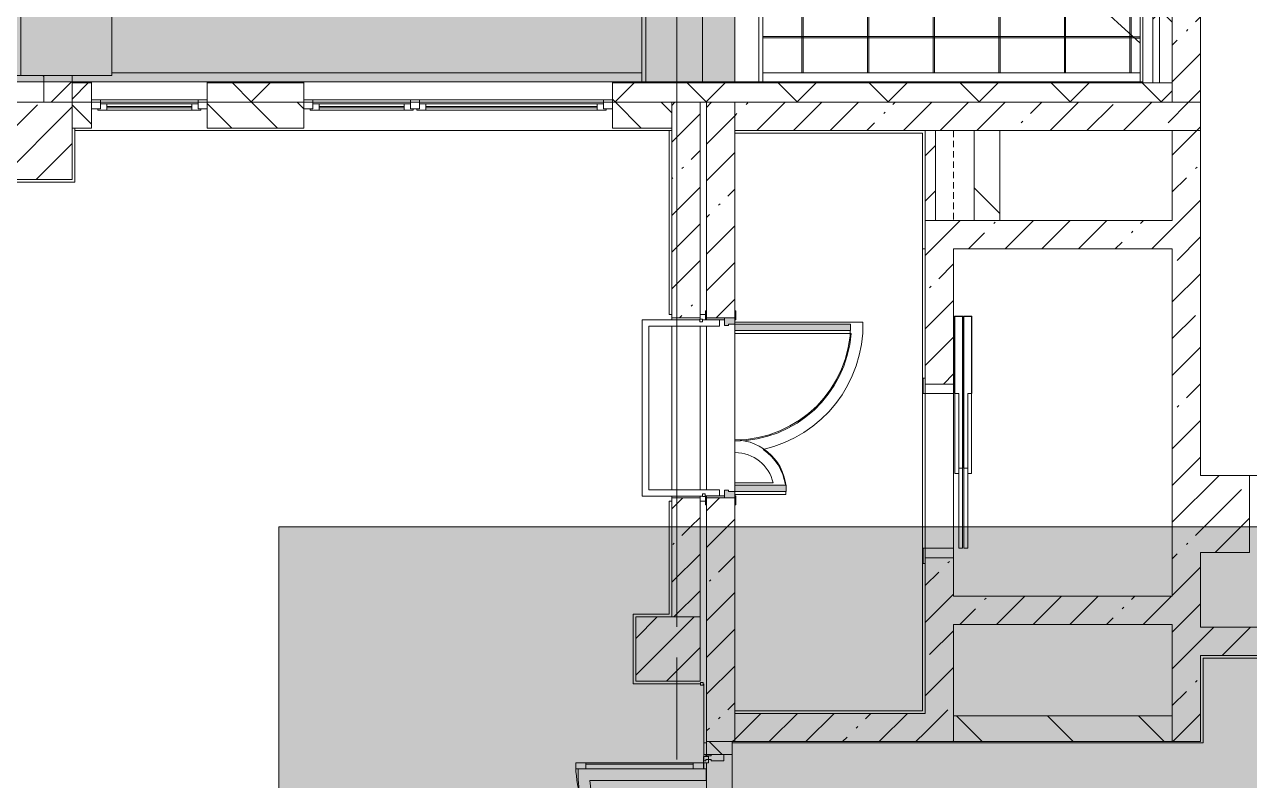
# Model space of a CAD drawing. Header units: millimetres. Extents: x 63482 to 319368, y -8553 to 29000.
# Drawn here: x 168029 to 177549, y 9928 to 15805 of the extents above; entities that cross this region are included whole.
import ezdxf

# ---------------------------------------------------------------- set-up
doc = ezdxf.new("R2010")
doc.units = ezdxf.units.MM
doc.linetypes.add('200_ШТРИХ__ш1_п0_6_', pattern=[80, 50, -30])
doc.linetypes.add('Осевая', pattern=[1587.5, 317.5, -238.125, 793.75, -238.125])
for name, color, linetype, lineweight in [('A-DETL', 7, 'Continuous', 5), ('A-DETL-MBND', 7, '200_ШТРИХ__ш1_п0_6_', 9), ('A-GENM-3', 7, 'Continuous', 5), ('A-GLAZ-2', 7, 'Continuous', 5), ('A-ROOF', 7, 'Continuous', 5), ('A-ROOF-PATT', 7, 'Continuous', 5), ('A-WALL', 7, 'Continuous', 9), ('A-WALL-4', 7, 'Continuous', 5), ('I-WALL-2', 7, 'Continuous', 5), ('S-COLS', 7, 'Continuous', 5), ('Оси', 7, 'Continuous', 9), ('Оси-2', 7, 'Осевая', 9)]:
    doc.layers.add(name, color=color, linetype=linetype, lineweight=lineweight)
doc.layers.add('A-DETL-GENF-2', color=7, linetype='Continuous', lineweight=9, true_color=0xd4d4d4, transparency=0.4)
doc.layers.add('A-DETL-GENF-3', color=7, linetype='Continuous', lineweight=9, true_color=0x4994b4, transparency=0.4)
for name, color, linetype, lineweight, true_color in [('A-DETL-GENF-5', 7, 'Continuous', 5, 0x6f9cb0), ('A-DETL-GENF-6', 7, 'Continuous', 5, 0xe2e2e2), ('A-DOOR-3', 7, 'Continuous', 5, 0xaaaaaa), ('A-DOOR-4', 7, 'Continuous', 5, 0xe2e2e2), ('A-DOOR-5', 7, 'Continuous', 5, 0x6f9cb0), ('A-DOOR-FRAM-2', 7, 'Continuous', 5, 0xe2e2e2), ('A-DOOR-FRAM-3', 7, 'Continuous', 5, 0xaaaaaa), ('A-FLOR-1', 7, 'Continuous', 5, 0xc3c3c3), ('A-FLOR-2', 7, 'Continuous', 5, 0xaaaaaa), ('A-FLOR-3', 7, 'Continuous', 5, 0x6f9cb0), ('A-GENM-4', 7, 'Continuous', 5, 0x7f7f7f), ('A-GLAZ-CWMG-4', 7, 'Continuous', 5, 0x2b586c), ('A-WALL-5', 7, 'Continuous', 5, 0x2b586c), ('A-WALL-6', 7, 'Continuous', 9, 0x2b586c), ('A-WALL-7', 7, 'Continuous', 5, 0x7f7f7f), ('I-WALL-3', 7, 'Continuous', 5, 0x2b586c), ('I-WALL-5', 7, 'Continuous', 5, 0x7f7f7f), ('S-COLS-1', 7, 'Continuous', 5, 0x2b586c)]:
    doc.layers.add(name, color=color, linetype=linetype, lineweight=lineweight, true_color=true_color)
pattern_1 = [(45, (134788.6, 0), (-353.5534, 353.5534), []), (135, (134788.6, 0), (-353.5534, -353.5534), [])]
pattern_2 = [(45, (134788.6, 0), (-285.123, 285.123), []), (45, (135073.7, 0), (-285.123, 285.123), [504.031, -100.806, 16.764, -84.042])]
pattern_3 = [(135, (134788.6, 0), (-353.5534, -353.5534), [])]

# ---------------------------------------------------------------- blocks, each defined once
blk = doc.blocks.new('BSC_Колонна _Прямоугольная - 600х600-V87-Общий план 3 этажа с размещением фрагментов 3_1-3_8')
at = {"layer": 'S-COLS'}
h = blk.add_hatch(dxfattribs=at)
h.set_pattern_fill('FP_72', color=256, style=0, pattern_type=2)
h.set_pattern_definition([(45, (-33310, -14900), (-285.123, 285.123), []), (45, (-33024.88, -14900), (-285.123, 285.123), [504.031, -100.806, 16.764, -84.042])])
h.paths.add_polyline_path([(-300, -300), (300, -300), (300, 300), (-300, 300), (-300, 212.7)])
for p, q in [((300, 300), (-300, 300)), ((-300, 300), (-300, -300)), ((300, -300), (300, 300)), ((-300, -300), (300, -300))]:
    blk.add_line(p, q, dxfattribs=at)
blk = doc.blocks.new('110_Дверь_СКБ_2Ст - Д-2 1450x2100h_Лестничная клетка EIS60-31576737-Общий план 3 этажа с размещением фрагментов 3_1-3_8')
at = {"layer": 'A-DOOR-4'}
for points in [[(-587.5, 898.4), (-587.5, 1010), (-637.5, 1010), (-637.5, 110), (-587.5, 110)], [(662.5, 510), (612.5, 510), (612.5, 110), (662.5, 110)], [(712.5, 30), (697.5, 30), (697.5, -110), (712.5, -110), (712.5, -101.6)]]:
    blk.add_hatch(color=256, dxfattribs=at).paths.add_polyline_path(points)
h = blk.add_hatch(color=256, dxfattribs=at)
h.paths.add_polyline_path([(712.5, 30), (712.5, 110), (662.5, 110), (662.5, 60), (652.5, 60), (652.5, 30), (682.9, 30)])
h.paths.add_polyline_path([(-627.5, 30), (-627.5, 60), (-637.5, 60), (-637.5, 110), (-687.5, 110), (-687.5, 30)])
at = {"layer": 'A-DOOR-FRAM-2'}
for points in [[(-672.5, 110), (-672.5, 118), (-742.5, 118), (-742.5, 110)], [(767.5, 110), (767.5, 118), (697.5, 118), (697.5, 110)], [(-672.5, 30), (-687.5, 30), (-687.5, -110), (-672.5, -110), (-672.5, -101.6)], [(-672.5, -110), (-742.5, -110), (-742.5, -118), (-672.5, -118)], [(767.5, -118), (767.5, -110), (697.5, -110), (697.5, -118)]]:
    blk.add_hatch(color=256, dxfattribs=at).paths.add_polyline_path(points)
at = {"layer": 'A-DOOR-3'}
for p, q in [((-637.5, 1010), (-637.5, 110)), ((-587.5, 1010), (-637.5, 1010)), ((-587.5, 110), (-587.5, 1010)), ((662.5, 510), (612.5, 510)), ((612.5, 510), (612.5, 110)), ((662.5, 110), (662.5, 510)), ((-637.5, 110), (-587.5, 110)), ((612.5, 110), (662.5, 110))]:
    blk.add_line(p, q, dxfattribs=at)
for centre, radius, start, end in [((-637.5, 110), 900, 0, 90), ((662.5, 110), 400, 90, 180)]:
    blk.add_arc(centre, radius, start, end, dxfattribs=at)
at = {"layer": 'A-DOOR-FRAM-3'}
for p, q in [((-672.5, 118), (-742.5, 118)), ((-742.5, 118), (-742.5, 110)), ((-742.5, 110), (-672.5, 110)), ((-637.5, 110), (-687.5, 110)), ((-687.5, 110), (-687.5, 30)), ((-672.5, 110), (-672.5, 118)), ((-637.5, 60), (-637.5, 110)), ((662.5, 110), (662.5, 60)), ((712.5, 110), (662.5, 110)), ((767.5, 118), (697.5, 118)), ((697.5, 118), (697.5, 110)), ((697.5, 110), (767.5, 110)), ((712.5, 30), (712.5, 110)), ((767.5, 110), (767.5, 118)), ((-687.5, 30), (-627.5, 30)), ((-672.5, 30), (-687.5, 30)), ((-687.5, 30), (-687.5, -110)), ((-672.5, -110), (-672.5, 30)), ((-627.5, 60), (-637.5, 60)), ((-627.5, 30), (-627.5, 60)), ((662.5, 60), (652.5, 60)), ((652.5, 60), (652.5, 30)), ((652.5, 30), (712.5, 30)), ((712.5, 30), (697.5, 30)), ((697.5, 30), (697.5, -110)), ((712.5, -110), (712.5, 30)), ((-672.5, -110), (-742.5, -110)), ((-742.5, -110), (-742.5, -118)), ((-742.5, -118), (-672.5, -118)), ((-687.5, -110), (-672.5, -110)), ((-672.5, -118), (-672.5, -110)), ((697.5, -110), (712.5, -110)), ((767.5, -110), (697.5, -110)), ((697.5, -110), (697.5, -118)), ((697.5, -118), (767.5, -118)), ((767.5, -118), (767.5, -110))]:
    blk.add_line(p, q, dxfattribs=at)
blk = doc.blocks.new('Gfhfgtnyfz rhsirf 1 - Gfhfgtnyfz rhsirf 3-21026214-Общий план 3 этажа с размещением фрагментов 3_1-3_8')
at = {"layer": 'A-GENM-3'}
for p, q in [((38780, 23120.1), (38966.2, 23120.1)), ((38966.2, 23120.1), (38997.7, 23120.1)), ((38966.2, 15358), (38966.2, 23120.1)), ((38997.7, 23120.1), (38998.7, 23120.1)), ((38998.7, 15358), (38998.7, 23120.1))]:
    blk.add_line(p, q, dxfattribs=at)
at = {"layer": 'A-GENM-4'}
for p, q in [((38057.1, 23120.1), (38057.1, 15358)), ((38057.1, 23120.1), (38058.1, 23120.1)), ((38058.1, 23120.1), (38089.6, 23120.1)), ((38089.6, 23120.1), (38527.8, 23120.1)), ((38089.6, 23120.1), (38089.6, 15358)), ((38527.8, 23120.1), (38780, 23120.1)), ((38527.8, 15358), (38527.8, 23120.1))]:
    blk.add_line(p, q, dxfattribs=at)
blk = doc.blocks.new('парапет6 - парапет-21094616-Общий план 3 этажа с размещением фрагментов 3_1-3_8')
at = {"layer": 'A-GENM-4'}
for p, q in [((33173.1, 23147.3), (33173.1, 15407.3)), ((33173.1, 23147.3), (33174.1, 23147.3)), ((33174.1, 23147.3), (33211.1, 23147.3)), ((33211.1, 23147.3), (33919.6, 23147.3)), ((33211.1, 23147.3), (33211.1, 15407.3)), ((33919.6, 15407.3), (33919.6, 23147.3)), ((33174.1, 15407.3), (33173.1, 15407.3)), ((33211.1, 15407.3), (33174.1, 15407.3)), ((33919.6, 15407.3), (33211.1, 15407.3))]:
    blk.add_line(p, q, dxfattribs=at)
blk = doc.blocks.new('120_Окно_СКБ_1Ст - 120_Окно_СКБ_1Ст 900х2500_h_-V82-Общий план 3 этажа с размещением фрагментов 3_1-3_8')
at = {"layer": 'A-GLAZ-2'}
for p, q in [((-450, -127), (-450, -57)), ((-450, -57), (-380, -57)), ((450, -57), (-450, -57)), ((-380, -57), (-380, -127)), ((380, -87), (-380, -87)), ((-380, -87), (-380, -127)), ((-330, -137), (-330, -87)), ((330, -137), (330, -87)), ((380, -127), (380, -57)), ((380, -57), (450, -57)), ((380, -127), (380, -87)), ((450, -57), (450, -127)), ((-380, -127), (-450, -127)), ((-450, -127), (-400, -127)), ((-380, -127), (-400, -127)), ((-400, -127), (-400, -137)), ((-400, -137), (400, -137)), ((400, -137), (-400, -137)), ((-330, -107), (330, -107)), ((330, -117), (-330, -117)), ((450, -127), (380, -127)), ((400, -127), (380, -127)), ((400, -127), (450, -127)), ((400, -137), (400, -127))]:
    blk.add_line(p, q, dxfattribs=at)
blk = doc.blocks.new('120_Окно_СКБ_2Ст - 120_Окно_СКБ_2Ст 2400х2500 _мал створка слева_-22817474-Общий план 3 этажа с размещением фрагментов 3_1-3_8')
at = {"layer": 'A-GLAZ-2'}
for p, q in [((-1130, 127), (-1200, 127)), ((-1200, 127), (-1200, 57)), ((-1200, 127), (-1150, 127)), ((-1150, 127), (-1150, 137)), ((-1150, 137), (320, 137)), ((320, 137), (-1150, 137)), ((-1130, 127), (-1150, 127)), ((-1130, 57), (-1130, 127)), ((-1130, 87), (-1130, 127)), ((-1080, 137), (-1080, 87)), ((250, 117), (-1080, 117)), ((-1080, 107), (250, 107)), ((250, 137), (250, 87)), ((370, 127), (300, 127)), ((300, 127), (300, 57)), ((300, 127), (300, 87)), ((320, 127), (300, 127)), ((320, 137), (320, 127)), ((320, 127), (350, 127)), ((350, 127), (350, 137)), ((350, 137), (1150, 137)), ((1150, 137), (350, 137)), ((370, 127), (350, 127)), ((370, 57), (370, 127)), ((370, 87), (370, 127)), ((420, 137), (420, 87)), ((1080, 117), (420, 117)), ((420, 107), (1080, 107)), ((1080, 137), (1080, 87)), ((1200, 127), (1130, 127)), ((1130, 127), (1130, 57)), ((1130, 127), (1130, 87)), ((1150, 127), (1130, 127)), ((1150, 137), (1150, 127)), ((1150, 127), (1200, 127)), ((1200, 57), (1200, 127)), ((-1200, 57), (-1130, 57)), ((1200, 57), (-1200, 57)), ((300, 87), (-1130, 87)), ((300, 57), (370, 57)), ((1130, 87), (370, 87)), ((1130, 57), (1200, 57))]:
    blk.add_line(p, q, dxfattribs=at)
blk = doc.blocks.new('BSC_Колонна _Прямоугольная - 500х500-V160-Общий план 3 этажа с размещением фрагментов 3_1-3_8')
at = {"layer": 'S-COLS'}
h = blk.add_hatch(dxfattribs=at)
h.set_pattern_fill('FP_119', color=256, style=0, pattern_type=2)
h.set_pattern_definition([(45, (-38240, -10950), (-285.123, 285.123), []), (45, (-37954.88, -10950), (-285.123, 285.123), [504.031, -100.806, 16.764, -84.042])])
h.paths.add_polyline_path([(-250, -250), (250, -250), (250, 250), (-250, 250)])
at = {"layer": 'S-COLS-1'}
for p, q in [((250, 250), (-250, 250)), ((-250, 250), (-250, -250)), ((250, -250), (250, 250)), ((-250, -250), (250, -250))]:
    blk.add_line(p, q, dxfattribs=at)
blk = doc.blocks.new('DOR_Дверь лифта - 1350х2050h-V171-Общий план 3 этажа с размещением фрагментов 3_1-3_8')
at = {"layer": 'A-DOOR-3'}
for p, q in [((600, 110), (-435, 110)), ((720, 125), (600, 125)), ((600, 125), (600, 110)), ((600, -110), (600, 110)), ((675, 110), (600, 110)), ((600, 110), (720, 110)), ((675, -110), (675, 110)), ((720, 110), (720, 125)), ((-435, -110), (600, -110)), ((20, -150), (-435, -150)), ((-435, -180), (20, -180)), ((20, -190), (-435, -190)), ((-20, -120), (-20, -150)), ((600, -120), (-20, -120)), ((-20, -150), (600, -150)), ((20, -180), (20, -150)), ((20, -220), (20, -190)), ((600, -110), (675, -110)), ((600, -150), (600, -120)), ((-435, -220), (20, -220)), ((-20, -220), (-20, -250)), ((600, -220), (-20, -220)), ((-20, -250), (600, -250)), ((600, -250), (600, -220))]:
    blk.add_line(p, q, dxfattribs=at)
at = {"layer": 'A-DOOR-5'}
for p, q in [((-600, 125), (-720, 125)), ((-720, 125), (-720, 110)), ((-720, 110), (-600, 110)), ((-675, 110), (-675, -110)), ((-600, 110), (-675, 110)), ((-600, 110), (-600, 125)), ((-435, 110), (-600, 110)), ((-600, 110), (-600, -110)), ((-675, -110), (-600, -110)), ((-600, -110), (-435, -110)), ((-600, -150), (-600, -180)), ((-435, -150), (-600, -150)), ((-600, -180), (-435, -180)), ((-600, -190), (-600, -220)), ((-435, -190), (-600, -190)), ((-600, -220), (-435, -220))]:
    blk.add_line(p, q, dxfattribs=at)
at = {"layer": 'A-DOOR-FRAM-3'}
for p, q in [((1200, -180), (20, -180)), ((20, -180), (20, -183)), ((20, -183), (1203, -183)), ((1203, -187), (20, -187)), ((20, -187), (20, -190)), ((20, -190), (1200, -190)), ((600, -117), (600, -120)), ((1203, -117), (600, -117)), ((600, -120), (1200, -120)), ((1200, -120), (1200, -180)), ((1200, -190), (1200, -250)), ((1203, -183), (1203, -117)), ((1203, -253), (1203, -187)), ((600, -250), (600, -253)), ((1200, -250), (600, -250)), ((600, -253), (1203, -253))]:
    blk.add_line(p, q, dxfattribs=at)
blk = doc.blocks.new('Дверь_Витражная_остекление_ - ДВН_ДАО_Главный вход_1800 в свету 5-32258809-Общий план 3 этажа с размещением фрагментов 3_1-3_8')
at = {"layer": 'A-DETL-GENF-6'}
for points in [[(-947.5, -56), (-947.5, -20), (-992.5, -20), (-992.5, -1012.5), (-947.5, -1012.5), (-947.5, -487.6)], [(1042.5, -1012.5), (1042.5, -20), (997.5, -20), (997.5, -1012.5)]]:
    blk.add_hatch(color=256, dxfattribs=at).paths.add_polyline_path(points)
at = {"layer": 'A-DETL-GENF-5'}
for p, q in [((-947.5, -20), (-992.5, -20)), ((-992.5, -1012.5), (-992.5, -20)), ((-947.5, -20), (-992.5, -20)), ((-992.5, -20), (-992.5, -1012.5)), ((-947.5, -1012.5), (-947.5, -20)), ((-947.5, -1012.5), (-947.5, -20)), ((997.5, -1012.5), (997.5, -20)), ((997.5, -20), (997.5, -1012.5)), ((1042.5, -1012.5), (1042.5, -20)), ((1042.5, -1012.5), (1042.5, -20)), ((-992.5, -100), (-947.5, -100)), ((-982.5, -932.5), (-982.5, -100)), ((988.5, -932.5), (988.5, -100)), ((1042.5, -100), (997.5, -100)), ((1032.5, -932.5), (1032.5, -100)), ((-992.5, -932.5), (-947.5, -932.5)), ((1042.5, -932.5), (997.5, -932.5)), ((-992.5, -1012.5), (-947.5, -1012.5)), ((-992.5, -1012.5), (-947.5, -1012.5)), ((1042.5, -1012.5), (997.5, -1012.5)), ((997.5, -1012.5), (1042.5, -1012.5))]:
    blk.add_line(p, q, dxfattribs=at)
at = {"layer": 'A-DOOR-5'}
for p, q in [((-1042.5, 20), (-992.5, 20)), ((-1042.5, -20), (-1042.5, 20)), ((-992.5, 20), (-992.5, -20)), ((992.5, 20), (1042.5, 20)), ((992.5, -20), (992.5, 20)), ((1042.5, 20), (1042.5, -20)), ((-992.5, -20), (-1042.5, -20)), ((-992.5, -1012.5), (-992.5, -20)), ((992.5, -1012.5), (992.5, -20)), ((1042.5, -20), (992.5, -20))]:
    blk.add_line(p, q, dxfattribs=at)
for centre, start, end in [((992.5, -20), 208.98841, 212.15997), ((992.5, -20), 218.4779, 270), ((-992.5, -20), 270, 285.59895)]:
    blk.add_arc(centre, 992.5, start, end, dxfattribs=at)
blk = doc.blocks.new('Прямоугольный импост - Импост структурный с накладкой - 160мм Темный-32469899-Общий план 3 этажа с размещением фрагментов 3_1-3_8')
at = {"layer": 'A-GLAZ-CWMG-4'}
for p, q in [((0, 17), (-50, 17)), ((-50, 17), (-50, 0)), ((-50, 0), (-40, 0)), ((-40, 0), (-40, -40)), ((-10, -40), (-10, 0)), ((-10, 0), (0, 0)), ((0, 0), (0, 17)), ((-40, -40), (-50, -40)), ((-50, -40), (-50, -140)), ((0, -40), (-10, -40)), ((0, -140), (0, -40)), ((-50, -140), (0, -140))]:
    blk.add_line(p, q, dxfattribs=at)

msp = doc.modelspace()

# ---------------------------------------------------------------- hatches: boundary and pattern name
at = {"layer": 'A-DETL-GENF-2'}
msp.add_hatch(color=256, dxfattribs=at).paths.add_polyline_path([(134338.4, 14774.9), (134520.6, 14774.9), (134520.6, 15358), (173548.6, 15358), (173548.6, 23888.3), (168716.7, 23888.3), (168716.7, 27398.1), (132379.5, 27398.1), (132379.5, 14774.9), (133338.5, 14774.9)])
at = {"layer": 'A-DETL-GENF-3'}
h = msp.add_hatch(color=256, dxfattribs=at)
h.paths.add_polyline_path([(205835.8, -250), (206868.6, -250), (206868.6, 7900), (200198.6, 7900), (200198.6, -250), (205335.8, -250)])
h.paths.add_polyline_path([(250334.1, 5180), (254118.6, 5180), (254118.6, 10600), (246718.6, 10600), (246718.6, 5180)])
h.paths.add_polyline_path([(235334.7, 5180), (236398.6, 5180), (236398.6, 10600), (228998.6, 10600), (228998.6, 5180), (234334.7, 5180)])
h.paths.add_polyline_path([(146338, 6170), (161550.4, 6170), (161550.4, 9503.2), (144448.6, 9503.2), (144448.6, 6170)])
h.paths.add_polyline_path([(186336.5, 6250), (199018.6, 6250), (199018.6, 11900), (170005.7, 11900), (170005.7, 6250), (184336.6, 6250)])
h.paths.add_polyline_path([(154337.7, 11990), (154770.6, 11990), (154770.6, 15200), (148498.8, 15200), (148498.8, 11990), (152337.8, 11990)])
h.paths.add_polyline_path([(244334.3, 13400), (245838.6, 13400), (245838.6, 15610), (244308.6, 15610), (244308.6, 13400)])
h.paths.add_polyline_path([(235588.6, 13400), (235588.6, 17530), (233067.6, 17530), (233067.6, 13400), (235334.7, 13400)])
at = {"layer": 'A-ROOF-PATT'}
h = msp.add_hatch(dxfattribs=at)
h.set_pattern_fill('FP_125', color=256, style=0, pattern_type=2)
h.set_pattern_definition([(270, (134875.2, -106.3), (509.179, 3e-14), []), (270, (134865.2, -106.3), (509.179, 3e-14), []), (0, (134870.2, -111.3), (0, 510), []), (0, (134870.2, -101.3), (0, 510), [])])
h.paths.add_polyline_path([(176698.6, 15660.1), (176698.6, 22668.2), (175188.6, 18250), (175188.6, 17050), (176336.9, 15993.1)])
h = msp.add_hatch(dxfattribs=at)
h.set_pattern_fill('FP_127', color=256, style=0, pattern_type=2)
h.set_pattern_definition([(180, (134804.53, -79.3), (-6e-14, -509.031), []), (180, (134804.53, -69.3), (-6e-14, -509.031), []), (270, (134799.53, -74.3), (510, 3e-14), []), (270, (134809.53, -74.3), (510, 3e-14), [])])
h.paths.add_polyline_path([(176698.6, 15430), (176698.6, 15660.1), (175188.6, 17050), (174988.6, 17050), (173767.3, 15858.1), (173767.3, 15430), (176336.9, 15430)])
at = {"layer": 'A-WALL-4'}
h = msp.add_hatch(dxfattribs=at)
h.set_pattern_fill('FP_52', color=256, style=0, pattern_type=2)
h.set_pattern_definition(pattern_1)
h.paths.add_polyline_path([(176798.6, 15350), (176848.6, 15350), (176848.6, 27250), (176798.6, 27250), (176798.6, 15358)])
h = msp.add_hatch(dxfattribs=at)
h.set_pattern_fill('FP_52', color=256, style=0, pattern_type=2)
h.set_pattern_definition(pattern_1)
h.paths.add_polyline_path([(176848.6, 15350), (176948.6, 15350), (176948.6, 27200), (176848.6, 27200), (176848.6, 15358)])
h = msp.add_hatch(dxfattribs=at)
h.set_pattern_fill('FP_52', color=256, style=0, pattern_type=2)
h.set_pattern_definition(pattern_1)
h.paths.add_polyline_path([(176948.6, 15200), (176948.6, 15350), (172598.6, 15350), (172598.6, 15200), (176336.9, 15200)])
h.paths.add_polyline_path([(164789.3, 15200), (166898.6, 15200), (166898.6, 15350), (164805.6, 15349), (164805.6, 15288), (164798.6, 15285), (164025.6, 15288), (164025.6, 15350), (160398.8, 15349), (160398.8, 15288), (160391.8, 15285), (159218.8, 15288), (159218.8, 15350), (154578.6, 15349), (154578.6, 15288), (154571.6, 15285), (153798.6, 15288), (153798.6, 15350), (149571.6, 15349), (149571.6, 15288), (149564.6, 15285), (149391.6, 15288), (149391.4, 15350), (147648.6, 15350), (147648.6, 15200), (164337.3, 15200)])
h.paths.add_polyline_path([(170198.6, 15200), (170198.6, 15350), (169448.6, 15350), (169448.6, 15200)])
h.paths.add_polyline_path([(167837.2, 15200), (168028.6, 15200), (168023.6, 15350), (167798.6, 15350), (167798.6, 15200)])
h.paths.add_polyline_path([(138338.3, 15200), (141548.6, 15200), (141548.6, 15350), (134828.6, 15350), (134828.6, 15293), (134678.6, 15293), (134678.6, 15200), (136338.4, 15200)])
h.paths.add_polyline_path([(142448.6, 15200), (143048.6, 15200), (143048.6, 15350), (142448.6, 15350)])
h.paths.add_polyline_path([(143948.6, 15200), (144548.6, 15200), (144548.6, 15350), (143948.6, 15350)])
h.paths.add_polyline_path([(168548.6, 15200), (168548.6, 15350), (168398.6, 15350), (168398.6, 15200)])
h = msp.add_hatch(dxfattribs=at)
h.set_pattern_fill('FP_50', color=256, style=0, pattern_type=2)
h.set_pattern_definition([(135, (134788.6, 0), (-176.7767, -176.7767), [])])
h.paths.add_polyline_path([(169448.6, 15000), (170198.6, 15000), (170198.6, 15200), (169448.6, 15200), (169448.6, 15112.7)])
h.paths.add_polyline_path([(168398.6, 15000), (168548.6, 15000), (168548.6, 15200), (168398.6, 15200), (168398.6, 15112.7)])
h.paths.add_polyline_path([(173058.6, 15000), (173058.6, 15200), (172598.6, 15200), (172598.6, 15000)])
at = {"layer": 'I-WALL-2'}
h = msp.add_hatch(dxfattribs=at)
h.set_pattern_fill('FP_48', color=256, style=0, pattern_type=2)
h.set_pattern_definition(pattern_2)
h.paths.add_polyline_path([(176948.6, 15200), (177168.6, 15200), (177168.6, 16700), (176948.6, 16700)])
h.paths.add_polyline_path([(176948.6, 17300), (177168.6, 17300), (177168.6, 22700), (176948.6, 22700), (176948.6, 17479.3)])
h.paths.add_polyline_path([(176948.6, 23300), (177168.6, 23300), (177168.6, 26500), (176948.6, 26500), (176948.6, 23395.7)])
h = msp.add_hatch(dxfattribs=at)
h.set_pattern_fill('FP_52', color=256, style=0, pattern_type=2)
h.set_pattern_definition(pattern_1)
h.paths.add_polyline_path([(168178.6, 15358), (168178.6, 15407.3), (168028.6, 15407.3), (168028.6, 15358)])
h = msp.add_hatch(dxfattribs=at)
h.set_pattern_fill('FP_52', color=256, style=0, pattern_type=2)
h.set_pattern_definition(pattern_1)
h.paths.add_polyline_path([(168028.6, 15200), (168178.6, 15200), (168178.6, 15358), (168028.6, 15358), (168028.6, 15350)])
h = msp.add_hatch(dxfattribs=at)
h.set_pattern_fill('FP_48', color=256, style=0, pattern_type=2)
h.set_pattern_definition(pattern_2)
h.paths.add_polyline_path([(168337.2, 15358), (168398.6, 15358), (168398.6, 15407.3), (168178.6, 15407.3), (168178.6, 15358)])
h = msp.add_hatch(dxfattribs=at)
h.set_pattern_fill('FP_48', color=256, style=0, pattern_type=2)
h.set_pattern_definition(pattern_2)
h.paths.add_polyline_path([(168398.6, 15200), (168398.6, 15358), (168178.6, 15358), (168178.6, 15200), (168337.2, 15200)])
h = msp.add_hatch(dxfattribs=at)
h.set_pattern_fill('FP_48', color=256, style=0, pattern_type=2)
h.set_pattern_definition(pattern_2)
h.paths.add_polyline_path([(173058.6, 11900), (173278.6, 11900), (173278.6, 12125), (173058.6, 12125)])
h.paths.add_polyline_path([(173278.6, 13525), (173278.6, 15200), (173058.6, 15200), (173058.6, 13525)])
h = msp.add_hatch(dxfattribs=at)
h.set_pattern_fill('FP_48', color=256, style=0, pattern_type=2)
h.set_pattern_definition(pattern_2)
h.paths.add_polyline_path([(173328.6, 11900), (173548.6, 11900), (173548.6, 12125), (173328.6, 12125), (173328.6, 12070)])
h.paths.add_polyline_path([(173468.6, 13525), (173548.6, 13525), (173548.6, 15200), (173328.6, 15200), (173328.6, 13525), (173337, 13525)])
h = msp.add_hatch(dxfattribs=at)
h.set_pattern_fill('FP_48', color=256, style=0, pattern_type=2)
h.set_pattern_definition(pattern_2)
h.paths.add_polyline_path([(177168.6, 14980), (177168.6, 15200), (173548.6, 15200), (173548.6, 14980), (176336.9, 14980)])
h = msp.add_hatch(dxfattribs=at)
h.set_pattern_fill('FP_53', color=256, style=0, pattern_type=2)
h.set_pattern_definition([(45, (134788.6, 0), (-176.7767, 176.7767), [])])
h.paths.add_polyline_path([(175108.6, 14280), (175108.6, 14980), (175028.6, 14980), (175028.6, 14280)])
h = msp.add_hatch(dxfattribs=at)
h.set_pattern_fill('FP_51', color=256, style=0, pattern_type=2)
h.set_pattern_definition(pattern_3)
h.paths.add_polyline_path([(175608.6, 14280), (175608.6, 14980), (175408.6, 14980), (175408.6, 14280)])
h = msp.add_hatch(dxfattribs=at)
h.set_pattern_fill('FP_48', color=256, style=0, pattern_type=2)
h.set_pattern_definition(pattern_2)
h.paths.add_polyline_path([(176948.6, 12300), (177168.6, 12300), (177168.6, 14980), (176948.6, 14980), (176948.6, 12746.2)])
h = msp.add_hatch(dxfattribs=at)
h.set_pattern_fill('FP_48', color=256, style=0, pattern_type=2)
h.set_pattern_definition(pattern_2)
h.paths.add_polyline_path([(175248.6, 13010), (175248.6, 14280), (175028.6, 14280), (175028.6, 13010)])
h = msp.add_hatch(dxfattribs=at)
h.set_pattern_fill('FP_48', color=256, style=0, pattern_type=2)
h.set_pattern_definition(pattern_2)
h.paths.add_polyline_path([(176948.6, 14060), (176948.6, 14280), (175248.6, 14280), (175248.6, 14060), (176336.9, 14060)])
h = msp.add_hatch(dxfattribs=at)
h.set_pattern_fill('FP_48', color=256, style=0, pattern_type=2)
h.set_pattern_definition(pattern_2)
h.paths.add_polyline_path([(173058.6, 11200), (173278.6, 11200), (173278.6, 11900), (173058.6, 11900), (173058.6, 11562.9)])
h = msp.add_hatch(dxfattribs=at)
h.set_pattern_fill('FP_48', color=256, style=0, pattern_type=2)
h.set_pattern_definition(pattern_2)
h.paths.add_polyline_path([(173328.6, 10230), (173548.6, 10230), (173548.6, 11900), (173328.6, 11900), (173328.6, 10379.6)])
h = msp.add_hatch(dxfattribs=at)
h.set_pattern_fill('FP_48', color=256, style=0, pattern_type=2)
h.set_pattern_definition(pattern_2)
h.paths.add_polyline_path([(175248.6, 10230), (175248.6, 11660), (175028.6, 11660), (175028.6, 10230)])
h = msp.add_hatch(dxfattribs=at)
h.set_pattern_fill('FP_48', color=256, style=0, pattern_type=2)
h.set_pattern_definition(pattern_2)
h.paths.add_polyline_path([(177168.6, 10230), (177168.6, 11700), (176948.6, 11700), (176948.6, 10230)])
h = msp.add_hatch(dxfattribs=at)
h.set_pattern_fill('FP_48', color=256, style=0, pattern_type=2)
h.set_pattern_definition(pattern_2)
h.paths.add_polyline_path([(176948.6, 11140), (176948.6, 11360), (175248.6, 11360), (175248.6, 11140), (176336.9, 11140)])
h = msp.add_hatch(dxfattribs=at)
h.set_pattern_fill('FP_48', color=256, style=0, pattern_type=2)
h.set_pattern_definition(pattern_2)
h.paths.add_polyline_path([(179548.6, 10900), (179548.6, 11120), (177168.6, 11120), (177168.6, 10900), (178336.8, 10900)])
h = msp.add_hatch(dxfattribs=at)
h.set_pattern_fill('FP_48', color=256, style=0, pattern_type=2)
h.set_pattern_definition(pattern_2)
h.paths.add_polyline_path([(175028.6, 10230), (175028.6, 10450), (173548.6, 10450), (173548.6, 10230), (174337, 10230)])
h = msp.add_hatch(dxfattribs=at)
h.set_pattern_fill('FP_51', color=256, style=0, pattern_type=2)
h.set_pattern_definition(pattern_3)
h.paths.add_polyline_path([(176948.6, 10230), (176948.6, 10430), (175248.6, 10430), (175248.6, 10230), (176336.9, 10230)])
h = msp.add_hatch(dxfattribs=at)
h.set_pattern_fill('FP_51', color=256, style=0, pattern_type=2)
h.set_pattern_definition(pattern_3)
h.paths.add_polyline_path([(173328.6, 7900), (173528.6, 7900), (173528.6, 8000), (173328.6, 8000)])
h.paths.add_polyline_path([(173328.6, 10130), (173528.6, 10130), (173528.6, 10230), (173328.6, 10230)])
at = {"layer": 'S-COLS'}
h = msp.add_hatch(dxfattribs=at)
h.set_pattern_fill('FP_48', color=256, style=0, pattern_type=2)
h.set_pattern_definition(pattern_2)
h.paths.add_polyline_path([(176948.6, 11900), (177548.6, 11900), (177548.6, 12300), (176948.6, 12300)])
h = msp.add_hatch(dxfattribs=at)
h.set_pattern_fill('FP_48', color=256, style=0, pattern_type=2)
h.set_pattern_definition(pattern_2)
h.paths.add_polyline_path([(177168.6, 11700), (177548.6, 11700), (177548.6, 11900), (176948.6, 11900), (176948.6, 11700)])

# ---------------------------------------------------------------- linework, layer by layer
at = {"layer": 'A-DETL'}
for p, q in [((173548.6, 15358), (173548.6, 23888.3)), ((134520.6, 15358), (173548.6, 15358)), ((199018.6, 11900), (170005.7, 11900)), ((170005.7, 11900), (170005.7, 6250))]:
    msp.add_line(p, q, dxfattribs=at)
at = {"layer": 'A-DETL-MBND'}
msp.add_line((175248.6, 14980), (175248.6, 14280), dxfattribs=at)
at = {"layer": 'A-FLOR-1'}
msp.add_line((172826.7, 15430), (168708.2, 15430), dxfattribs=at)
at = {"layer": 'A-FLOR-2'}
for p, q in [((168418.6, 14980), (168418.6, 14580)), ((173038.6, 13550), (173038.6, 14980)), ((175008.6, 14960), (173548.6, 14960)), ((175008.6, 10470), (175008.6, 14960)), ((168418.6, 14580), (167778.6, 14580)), ((175028.6, 14060), (175008.6, 14060)), ((173058.6, 13550), (173038.6, 13550)), ((173320.6, 13550), (173278.6, 13550)), ((173278.1, 13508.5), (172830, 13508.5)), ((172830, 13508.5), (172830, 12138.5)), ((172880, 12188.5), (172880, 13458.5)), ((172880, 13458.5), (173430, 13458.5)), ((173430, 13508.5), (173298.1, 13508.5)), ((173430, 13458.5), (173430, 13508.5)), ((174544.8, 13491.9), (173550, 13491.9)), ((173550, 13491.9), (173550, 13475)), ((173550, 13425), (173550, 13401.9)), ((173550, 13401.9), (174452.3, 13401.9)), ((173550, 12567), (173550, 12477)), ((182948.6, 12300), (177548.6, 12300)), ((173430, 12188.5), (172880, 12188.5)), ((173430, 12140), (173430, 12188.5)), ((173847.1, 12240.8), (173550, 12240.8)), ((173550, 12240.8), (173550, 12225)), ((172830, 12138.5), (173298.1, 12138.5)), ((173038.6, 12100), (173058.6, 12100)), ((173278.6, 12100), (173320.6, 12100)), ((173550, 12175), (173550, 12150.8)), ((173550, 12150.8), (173944.4, 12150.8))]:
    msp.add_line(p, q, dxfattribs=at)
for centre, radius, start, end in [((173550, 13472), 995, 282.67054, 1.1511), ((173550, 13472), 905, 270, 355.56313), ((173550, 12172), 305, 13.0427, 90), ((173550, 12172), 395, 7.73102, 56.45952), ((173550, 12172), 395, 356.92799, 0.44718)]:
    msp.add_arc(centre, radius, start, end, dxfattribs=at)
at = {"layer": 'A-FLOR-3'}
for p, q in [((173038.6, 11220), (173038.6, 12100)), ((172758.6, 10680), (172758.6, 11220)), ((172758.6, 11220), (173038.6, 11220)), ((190586.4, 10880), (177188.6, 10880)), ((177188.6, 10880), (177188.6, 10220)), ((173283.1, 10680), (172758.6, 10680)), ((173308.6, 10129.4), (173308.6, 10680)), ((173548.6, 10470), (175008.6, 10470)), ((173328.6, 10220), (173308.1, 10220)), ((173308.1, 10220), (173308.1, 10129.7)), ((177188.6, 10220), (173528.6, 10220)), ((173325.6, 10018), (172330.9, 10018)), ((173308.1, 10065), (173308.1, 10018)), ((173308.6, 10018), (173308.6, 10065)), ((173325.6, 9928), (173325.6, 10018)), ((172422.9, 9928), (173325.6, 9928))]:
    msp.add_line(p, q, dxfattribs=at)
for radius, start, end in [(995, 178.50265, 252.82384), (905, 184.05524, 270.18994)]:
    msp.add_arc((173325.6, 9992), radius, start, end, dxfattribs=at)
at = {"layer": 'A-ROOF'}
for p, q in [((175188.6, 17050), (176699.1, 15659.6)), ((176698.7, 15430), (173766.3, 15430))]:
    msp.add_line(p, q, dxfattribs=at)
at = {"layer": 'A-WALL'}
for p, q in [((176798.6, 27250), (176798.6, 15350)), ((176848.6, 27200), (176848.6, 15350)), ((176718.6, 23141.9), (176718.6, 15350)), ((168178.6, 15407.3), (168178.6, 15200)), ((168398.6, 15358), (168398.6, 15200)), ((168548.6, 15353), (168398.6, 15353)), ((168548.6, 15350), (168398.6, 15350)), ((170198.6, 15353), (169448.6, 15353)), ((170198.6, 15350), (169448.6, 15350)), ((176718.6, 15353), (172598.6, 15353)), ((176948.6, 15350), (172598.6, 15350)), ((176698.6, 15358), (176718.6, 15358)), ((168548.6, 15200), (168398.6, 15200)), ((170198.6, 15200), (169448.6, 15200)), ((173058.6, 15200), (172598.6, 15200)), ((175108.6, 14980), (175028.6, 14980)), ((175608.6, 14980), (175408.6, 14980)), ((175408.6, 14280), (175608.6, 14280))]:
    msp.add_line(p, q, dxfattribs=at)
at = {"layer": 'A-WALL-4'}
for p, q in [((176698.6, 23141.9), (176698.6, 15358)), ((176948.6, 15200), (176948.6, 16700)), ((168548.6, 15000), (168548.6, 15358)), ((169448.6, 15358), (169448.6, 15000)), ((176698.6, 15358), (170198.6, 15358)), ((170198.6, 15000), (170198.6, 15358)), ((172598.6, 15358), (172598.6, 15000)), ((170198.6, 15200), (168398.6, 15200)), ((172598.6, 15200), (176948.6, 15200)), ((173058.6, 15000), (173058.6, 15200)), ((168398.6, 15000), (168548.6, 15000)), ((169448.6, 15000), (170198.6, 15000)), ((172598.6, 15000), (173058.6, 15000)), ((173298.1, 13514), (173278.1, 13514)), ((173278.1, 13514), (173278.1, 13494)), ((173278.1, 13494), (173298.1, 13494)), ((173298.1, 13494), (173298.1, 13514)), ((173318.1, 12156), (173298.1, 12156)), ((173298.1, 12156), (173298.1, 12136)), ((173298.1, 12136), (173318.1, 12136)), ((173318.1, 12136), (173318.1, 12156))]:
    msp.add_line(p, q, dxfattribs=at)
at = {"layer": 'A-WALL-5'}
for p, q in [((173283.1, 10689), (173283.1, 10669)), ((173303.1, 10689), (173283.1, 10689)), ((173283.1, 10669), (173303.1, 10669)), ((173303.1, 10669), (173303.1, 10689))]:
    msp.add_line(p, q, dxfattribs=at)
at = {"layer": 'A-WALL-6'}
for p, q in [((173548.6, 10230), (173548.6, 10450)), ((175248.6, 10430), (175248.6, 10230)), ((176948.6, 10230), (176948.6, 10430)), ((173528.6, 10230), (173328.6, 10230))]:
    msp.add_line(p, q, dxfattribs=at)
at = {"layer": 'A-WALL-7'}
msp.add_line((168398.6, 15358), (170198.6, 15358), dxfattribs=at)
at = {"layer": 'I-WALL-2'}
for p, q in [((177168.6, 15200), (177168.6, 16700)), ((170198.6, 15200), (172598.6, 15200)), ((173278.6, 13513.5), (173278.6, 15200)), ((173328.6, 15200), (173328.6, 13580)), ((177168.6, 15200), (173548.6, 15200)), ((173548.6, 13580), (173548.6, 15200)), ((177168.6, 14980), (177168.6, 15200)), ((168418.6, 15000), (168418.6, 14980)), ((173058.6, 14980), (168418.6, 14980)), ((173058.6, 15000), (173058.6, 13508.5)), ((173548.6, 14980), (175028.6, 14980)), ((175028.6, 14980), (175028.6, 13010)), ((175108.6, 14980), (175408.6, 14980)), ((175108.6, 14280), (175108.6, 14980)), ((175408.6, 14980), (175408.6, 14280)), ((175608.6, 14980), (177168.6, 14980)), ((175608.6, 14280), (175608.6, 14980)), ((177168.6, 14980), (176948.6, 14980)), ((176948.6, 14980), (176948.6, 14280)), ((177168.6, 12300), (177168.6, 14980)), ((175028.6, 14280), (175408.6, 14280)), ((176948.6, 14280), (175608.6, 14280)), ((175248.6, 13010), (175248.6, 14060)), ((175248.6, 14060), (176948.6, 14060)), ((176948.6, 14060), (176948.6, 12300)), ((173058.6, 13525), (173278.6, 13525)), ((173058.6, 12188.5), (173058.6, 13458.5)), ((173278.6, 13458.5), (173278.6, 12188.5)), ((173328.6, 12188.5), (173328.6, 13458.5)), ((173548.6, 13425), (173548.6, 12225)), ((175028.6, 13010), (175248.6, 13010)), ((173278.6, 12125), (173058.6, 12125))]:
    msp.add_line(p, q, dxfattribs=at)
at = {"layer": 'I-WALL-3'}
for p, q in [((173058.6, 12138.5), (173058.6, 11200)), ((173278.6, 11200), (173278.6, 12138.5)), ((173328.6, 12070), (173328.6, 10230)), ((173548.6, 10450), (173548.6, 12070)), ((175028.6, 11660), (175028.6, 10450)), ((175248.6, 11660), (175028.6, 11660)), ((175248.6, 11360), (175248.6, 11660)), ((176948.6, 11700), (176948.6, 11360)), ((177168.6, 11120), (177168.6, 11700)), ((176948.6, 11360), (175248.6, 11360)), ((175248.6, 10430), (175248.6, 11140)), ((175248.6, 11140), (176948.6, 11140)), ((176948.6, 11140), (176948.6, 10430)), ((179548.6, 11120), (177168.6, 11120)), ((177168.6, 10230), (177168.6, 10900)), ((177168.6, 10900), (190536.4, 10900)), ((175028.6, 10450), (173548.6, 10450)), ((176948.6, 10430), (175248.6, 10430)), ((173328.6, 10230), (173328.6, 10120)), ((173528.6, 10230), (175248.6, 10230)), ((173528.6, 10230), (173528.6, 7900)), ((175248.6, 10230), (177168.6, 10230)), ((173328.6, 10130), (173528.6, 10130)), ((173328.6, 9087), (173328.6, 10065))]:
    msp.add_line(p, q, dxfattribs=at)
at = {"layer": 'I-WALL-5'}
msp.add_line((168398.6, 15358), (168398.6, 15407.3), dxfattribs=at)
at = {"layer": 'S-COLS'}
for p, q in [((176948.6, 12300), (176948.6, 11900)), ((177548.6, 12300), (177168.6, 12300)), ((177548.6, 11900), (177548.6, 12300))]:
    msp.add_line(p, q, dxfattribs=at)
at = {"layer": 'S-COLS-1'}
for p, q in [((176948.6, 11900), (176948.6, 11700)), ((177548.6, 11700), (177548.6, 11900)), ((177168.6, 11700), (177548.6, 11700))]:
    msp.add_line(p, q, dxfattribs=at)
at = {"layer": 'Оси'}
msp.add_line((173098.6, 11277.7), (173098.6, 23777.7), dxfattribs=at)
at = {"layer": 'Оси-2'}
msp.add_line((173098.6, 7947.2), (173098.6, 11277.7), dxfattribs=at)

# ---------------------------------------------------------------- block references
at = {"layer": 'A-DOOR-3'}
for name, p, rotation in [('110_Дверь_СКБ_2Ст - Д-2 1450x2100h_Лестничная клетка EIS60-31576737-Общий план 3 этажа с размещением фрагментов 3_1-3_8', (173438.6, 12837.5), 269.9999999999999), ('DOR_Дверь лифта - 1350х2050h-V171-Общий план 3 этажа с размещением фрагментов 3_1-3_8', (175138.6, 12335), 90)]:
    msp.add_blockref(name, p, dxfattribs=dict(at, rotation=rotation))
at = {"layer": 'A-DOOR-5', "rotation": 269.9999999999999}
msp.add_blockref('Дверь_Витражная_остекление_ - ДВН_ДАО_Главный вход_1800 в свету 5-32258809-Общий план 3 этажа с размещением фрагментов 3_1-3_8', (173324.6, 9072.5), dxfattribs=at)
at = {"layer": 'A-GENM-3'}
msp.add_blockref('Gfhfgtnyfz rhsirf 1 - Gfhfgtnyfz rhsirf 3-21026214-Общий план 3 этажа с размещением фрагментов 3_1-3_8', (134768.6, 0), dxfattribs=at)
at = {"layer": 'A-GENM-4'}
msp.add_blockref('парапет6 - парапет-21094616-Общий план 3 этажа с размещением фрагментов 3_1-3_8', (134788.6, 0), dxfattribs=at)
at = {"layer": 'A-GLAZ-2'}
msp.add_blockref('120_Окно_СКБ_1Ст - 120_Окно_СКБ_1Ст 900х2500_h_-V82-Общий план 3 этажа с размещением фрагментов 3_1-3_8', (168998.6, 15275), dxfattribs=at)
at = {"layer": 'A-GLAZ-2', "rotation": 180}
msp.add_blockref('120_Окно_СКБ_2Ст - 120_Окно_СКБ_2Ст 2400х2500 _мал створка слева_-22817474-Общий план 3 этажа с размещением фрагментов 3_1-3_8', (171398.6, 15275), dxfattribs=at)
at = {"layer": 'A-GLAZ-CWMG-4', "rotation": 89.99999999999993}
msp.add_blockref('Прямоугольный импост - Импост структурный с накладкой - 160мм Темный-32469899-Общий план 3 этажа с размещением фрагментов 3_1-3_8', (173324.6, 10130), dxfattribs=at)
at = {"layer": 'S-COLS'}
msp.add_blockref('BSC_Колонна _Прямоугольная - 600х600-V87-Общий план 3 этажа с размещением фрагментов 3_1-3_8', (168098.6, 14900), dxfattribs=at)
at = {"layer": 'S-COLS-1'}
msp.add_blockref('BSC_Колонна _Прямоугольная - 500х500-V160-Общий план 3 этажа с размещением фрагментов 3_1-3_8', (173028.6, 10950), dxfattribs=at)

doc.saveas('drawing.dxf')
